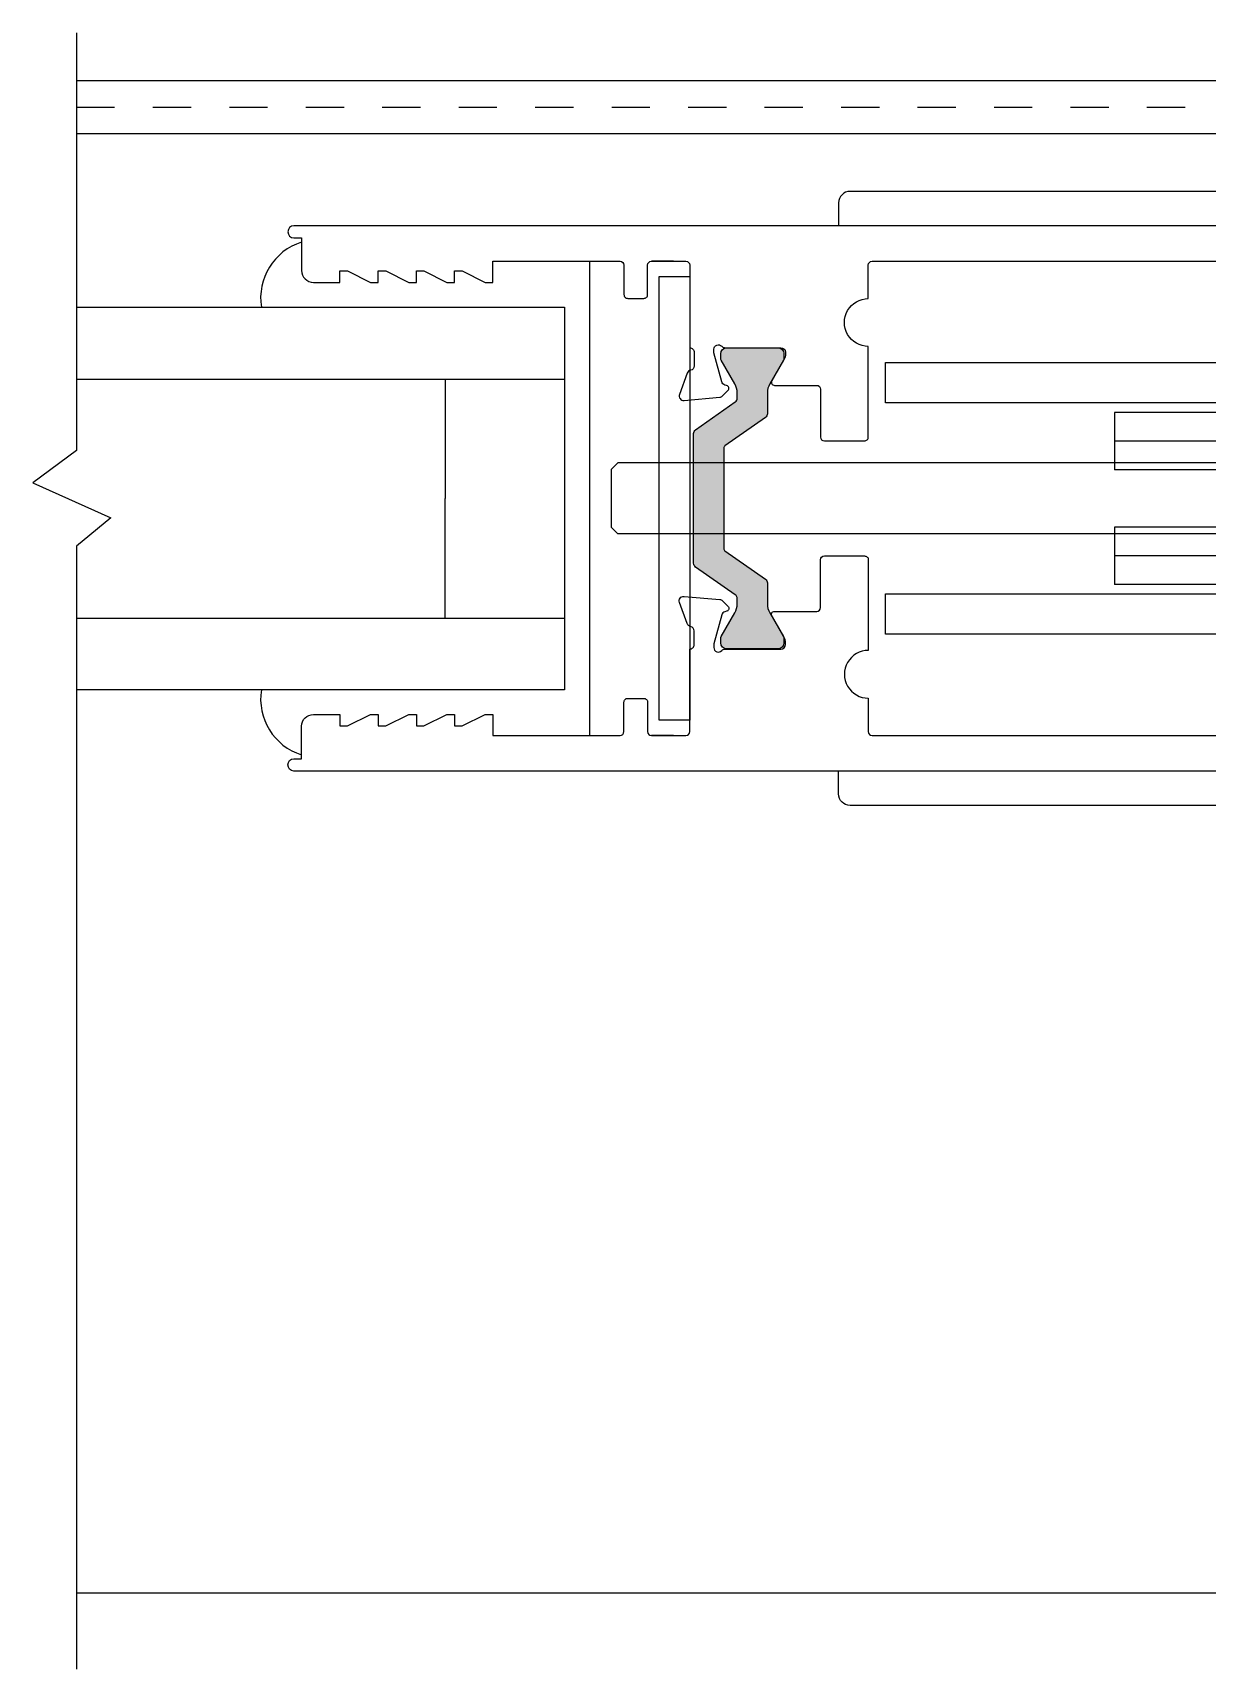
# Model space of a CAD drawing. Extents: x -81 to 107, y -69 to 26.
# Drawn here: x 13.528 to 16.6, y 3.526 to 7.806 of the extents above; entities that cross this region are included whole.
import ezdxf

# ---------------------------------------------------------------- set-up
doc = ezdxf.new("R2010")
doc.units = 0
doc.header["$LTSCALE"] = 0.25
doc.header["$MEASUREMENT"] = 0
doc.linetypes.add('HIDDEN', pattern=[0.375, 0.25, -0.125])
doc.layers.get('0').update_dxf_attribs({"linetype": 'CONTINUOUS'})
for name, color, linetype in [('GLASS-VINYL', 7, 'CONTINUOUS'), ('Hardware', 7, 'CONTINUOUS'), ('I-STRUT', 7, 'CONTINUOUS'), ('SILL-PAN', 7, 'CONTINUOUS'), ('VENT', 5, 'CONTINUOUS')]:
    doc.layers.add(name, color=color, linetype=linetype)

# ---------------------------------------------------------------- blocks, each defined once
blk = doc.blocks.new('3776-Archetype_Lock_Stile')
at = {"layer": 'I-STRUT'}
h = blk.add_hatch(color=256, dxfattribs=at)
h.dxf.hatch_style = 1
h.paths.add_polyline_path([(0.07874000000003889, 0.1308718102235115, -0.2446984432291302), (0.08209765914022761, 0.1373218134202726), (0.187876511289691, 0.2113889630784405, 0.2446984432291299), (0.1929130000000328, 0.2210639678736948), (0.1929130000000328, 0.2757969243233692, -0.1316524975873393), (0.1992424958236122, 0.2994189243232732), (0.235112338230889, 0.3615473138321974, 0.1316524975873394), (0.2362200000000598, 0.3656811638323463), (0.2362200000000598, 0.3779520000000283, 0.4142135623730877), (0.2204720000001169, 0.3936999999999715), (0.08664751551097775, 0.3936999643354191, 0.414837047139162), (0.07086600000002363, 0.3779519999999024), (0.07086600000002363, 0.3656811638322971, 0.1316524975873245), (0.07197366176916196, 0.3615473138322689), (0.107843504176613, 0.2994189243230349, -0.1316524975873245), (0.1141730000000507, 0.2757969243236569), (0.1141730000000507, 0.2620534174340546, -0.2446984432288867), (0.1091365112898696, 0.2523784126390981), (0.00503648871027422, 0.179486792100978, 0.2446984432288869), (0, 0.1698117873058426), (0, -0.1698117873058972, 0.244698443228968), (0.005036488710265082, -0.1794867921010114), (0.1091365112897355, -0.2523784126389962, -0.1034709422062691), (0.1124464773815816, -0.2559050000002081, -0.1377400364528367), (0.1141730000000507, -0.2620534174340719), (0.1141730000000507, -0.2757969243230013, -0.1316524975874473), (0.1078435041762433, -0.2994189243237362), (0.07197366176913553, -0.3615473138323067, 0.1316524975874465), (0.07086600000002363, -0.3656811638322323), (0.07086600000002363, -0.3779520000000365, 0.4142135623731023), (0.08661399999995095, -0.3936999999999635), (0.220439558117728, -0.3936999665837566, 0.4148170702728974), (0.2362200000000598, -0.3779520000000934), (0.2362200000000598, -0.3656811638322399, 0.131652497587286), (0.2351123382309544, -0.3615473138323331), (0.1992424958237208, -0.2994189243234533, -0.1316524975872851), (0.1929130000000328, -0.2757969243231338), (0.1929130000000328, -0.2210639678735284, 0.2446984432290821), (0.1878765112898464, -0.2113889630785706), (0.08209765914027303, -0.1373218134202972, -0.2446984432290814), (0.07874000000003889, -0.1308718102234475)])
h = blk.add_hatch(color=256, dxfattribs=at)
h.dxf.hatch_style = 1
h.paths.add_polyline_path([(3.304985655501667, 0.1698117873055735, 0.2446984432288885), (3.299949166791393, 0.1794867921007089), (3.195849144211798, 0.252378412638828, -0.2446984432288885), (3.190812655501617, 0.2620534174337846), (3.190812655501617, 0.2757969243233869, -0.1316524975873245), (3.197142151325055, 0.2994189243227648), (3.233011993732505, 0.3615473138319989, 0.1316524975873246), (3.234119655501644, 0.3656811638320271), (3.234119655501644, 0.3779519999996324, 0.4142135623728747), (3.218371655501587, 0.3936999999997015), (3.084546976154272, 0.3936999647486493, 0.414833421417118), (3.068765655501608, 0.3779519999997583), (3.068765655501608, 0.3656811638320763, 0.1431907841873838), (3.070067849677991, 0.3612273349274199), (3.0703879136669, 0.3606560067284532), (3.105743159678055, 0.2994189243230031, -0.1316524975873394), (3.112072655501635, 0.2757969243230991), (3.112072655501635, 0.2210639678734256, 0.2446984432291296), (3.117109144211976, 0.2113889630781713), (3.22288799636144, 0.1373218134200034, -0.2446984432291298), (3.226245655501629, 0.1308718102232423), (3.226245655501629, -0.1308718102237166, -0.2446984432290833), (3.222887996361394, -0.1373218134205664), (3.117109144211821, -0.2113889630788397, 0.2446984432290819), (3.112072655501635, -0.2210639678737975), (3.112072655501635, -0.275796924323403, -0.1316524975872849), (3.105743159677947, -0.2994189243237224), (3.07038791365631, -0.360656006747357), (3.069597384469115, -0.3620671358727898, 0.1135849516228535), (3.068765655501608, -0.365681163832509), (3.068765655501608, -0.3779520000003626, 0.4142135623733155), (3.08451365550149, -0.3937000000002326), (3.21833749941363, -0.3936999629593472, 0.4148489664128704), (3.234119655501644, -0.3779520000003056), (3.234119655501644, -0.3656811638325014, 0.1316524975874465), (3.233011993732532, -0.3615473138325758), (3.197142151325424, -0.2994189243240053, -0.1316524975874469), (3.190812655501617, -0.2757969243232705), (3.190812655501617, -0.262053417434341, -0.1377400364528367), (3.192539178120086, -0.2559050000004772, -0.1034709422062691), (3.195849144211932, -0.2523784126392653), (3.299949166791402, -0.1794867921012805, 0.244698443228968), (3.304985655501667, -0.1698117873061663)])
for points in [[(3.357534500808573, 0.6200000000000001), (3.415092396994755, 0.6200000000000001), (3.325092396994751, 0.6200000000000037, 0.414213562372991), (3.315092396994761, 0.6100000000000003), (3.315092396994761, 0.3939996953943465, 0.4142135623733595), (3.303282449979907, 0.3821897483794823), (3.30328244998012, 0.3467599073346941, 0.3595082375532756), (3.312858322887241, 0.3351631939478841, -0.2637246696262063), (3.321721968841519, 0.3276057203321523), (3.34193671307688, 0.2720661670064315, -0.5486187866228741), (3.329809688310963, 0.2562619206350343), (3.236686829116071, 0.2644091151296655, -0.1763269807096798), (3.229365240199844, 0.2678232281113617), (3.215045558463817, 0.2821429098476385, -0.5773502691884325), (3.218575061404113, 0.2953151941464762), (3.22303497525586, 0.2965102244616107, 0.2679491924332493), (3.231385868875822, 0.3048611180809582), (3.251703598729865, 0.3806879181911649, 0.06554346281320061), (3.252106012916347, 0.3837445573999725), (3.252106012916148, 0.3900630463895363, 0.688500258071975), (3.231493451122819, 0.3979363443993718, -0.2134217652850578), (3.222690836343606, 0.3939996953940232), (3.076729997203774, 0.3939996953941334, 0.4142135623730069), (3.064920050188949, 0.3821897483794823), (3.064920050189148, 0.3734821426287676, 0.1378721067450663), (3.066649607513416, 0.3673290464826033), (3.100133502022306, 0.3075588323781888, -0.5855240683170997), (3.093413242228468, 0.2955834702708637), (2.982945889242036, 0.2955834702707199, 0.4142135623726269), (2.972945889242052, 0.2855834702707218), (2.972945889242045, 0.1605000000000585, -0.4142135623726268), (2.962945889242061, 0.1505000000000605), (2.857945889242053, 0.1504999999999486, -0.4142135623735113), (2.847945889242041, 0.1604999999999484), (2.847945889242048, 0.3975, 1.000000000000114), (2.847945889242059, 0.5225), (2.847945889242062, 0.6099999999999968, 0.414213562372991), (2.837945889242057, 0.6199999999999966), (0.3680919333810735, 0.6200000000000001, 0.4069682863404949), (0.3580919333810826, 0.6096469999999963), (0.3580919333810826, 0.3071678529907862, -0.4142135623729389), (0.3480919333810775, 0.2971678529907864), (0.2127260285140835, 0.2971678529907882, -0.5855240683225497), (0.2061139568113219, 0.3089504261879812), (0.2420105045490146, 0.3677584118153492, 0.1378721067473128), (0.2437122180832887, 0.3738124505227107), (0.2437122180832318, 0.3823798743059443, 0.414213562373095), (0.2320923969948296, 0.3939996953943465), (0.0796538457317979, 0.3939996953943501, -0.2134217652828476), (0.07099294245170995, 0.3978729690905078, 0.6885002580699497), (0.05071221808333348, 0.3901264216982883), (0.05071221808317716, 0.381490757025607, 0.06554346281953499), (0.05110747849822417, 0.3784884561022226), (0.07045135080369391, 0.3062961418430961, 0.2679491924323066), (0.07866780509145599, 0.2980796875553198), (0.08305591970115245, 0.2969038957893746, -0.5773502691901333), (0.08652860189413047, 0.2839436694066864), (0.072439449790906, 0.2698545173035738, -0.1763269807083008), (0.06523572964071889, 0.2664953674302852), (-0.02638796365222618, 0.2584793329567949, -0.5486187866274921), (-0.0383197579214567, 0.2740291499919509), (-0.0383197579214567, 0.2740921263405527), (-0.01843044672791905, 0.3286745833846991, -0.263724669622684), (-0.0097094948007026, 0.3361103907756471, 0.3595082375517106), (-0.0002877819167252937, 0.347520411040624), (-0.0002877819167252937, 0.3823798743059443, 0.414213562373095), (-0.01190760300524119, 0.3939996953943465), (-0.01190760300524119, 0.6817500000000001, -0.414213562373095), (0.01934239699475881, 0.7130000000000001), (4.350092504729687, 0.7130000000000001, -0.9999999999999999), (4.350092504729687, 0.6810000000000036), (4.330092396994772, 0.681), (4.330092396994772, 0.5960000000000027, -0.4142135623730615), (4.29909239699478, 0.5650000000000004), (4.230092396994749, 0.5650000000000004), (4.230092396994749, 0.594999999999998), (4.210092396994767, 0.594999999999998), (4.150092396994765, 0.5650000000000004), (4.130092396994755, 0.5650000000000004), (4.130092396994755, 0.594999999999998), (4.110092396994744, 0.594999999999998), (4.050092396994771, 0.5650000000000004), (4.03009239699476, 0.5650000000000004), (4.03009239699476, 0.594999999999998), (4.010092396994779, 0.594999999999998), (3.950092396994776, 0.5650000000000004), (3.930092396994766, 0.5650000000000004), (3.930092396994766, 0.594999999999998), (3.910092396994756, 0.594999999999998), (3.850092396994754, 0.5650000000000004), (3.830092396994772, 0.5650000000000004), (3.830092396994772, 0.6200000000000001), (3.497092396994748, 0.6200000000000001, 0.414213562372991), (3.487092396994761, 0.6100000000000003), (3.487092396994758, 0.5330000000000004, -0.4142135623734072), (3.477092396994767, 0.5229999999999988), (3.435092396994765, 0.5229999999999988, -0.4142135623737714), (3.425092396994742, 0.5330000000000004), (3.425092396994746, 0.6100000000000003, 0.414213562372991), (3.415092396994755, 0.6200000000000037)], [(3.357534500808573, -0.6200000000000001), (3.415092396994755, -0.6200000000000001), (3.325092396994751, -0.6200000000000037, -0.414213562372991), (3.315092396994761, -0.6100000000000003), (3.315092396994761, -0.3939996953943465, -0.4142135623733595), (3.303282449979907, -0.3821897483794823), (3.30328244998012, -0.3467599073346941, -0.3595082375532756), (3.312858322887241, -0.3351631939478841, 0.2637246696262063), (3.321721968841519, -0.3276057203321523), (3.34193671307688, -0.2720661670064315, 0.5486187866228741), (3.329809688310963, -0.2562619206350343), (3.236686829116071, -0.2644091151296655, 0.1763269807096798), (3.229365240199844, -0.2678232281113617), (3.215045558463817, -0.2821429098476385, 0.5773502691884325), (3.218575061404113, -0.2953151941464762), (3.22303497525586, -0.2965102244616107, -0.2679491924332493), (3.231385868875822, -0.3048611180809582), (3.251703598729865, -0.3806879181911649, -0.06554346281320061), (3.252106012916347, -0.3837445573999725), (3.252106012916148, -0.3900630463895363, -0.688500258071975), (3.231493451122819, -0.3979363443993718, 0.2134217652850578), (3.222690836343606, -0.3939996953940232), (3.076729997203774, -0.3939996953941334, -0.4142135623730069), (3.064920050188949, -0.3821897483794823), (3.064920050189148, -0.3734821426287676, -0.1378721067450663), (3.066649607513416, -0.3673290464826033), (3.100133502022306, -0.3075588323781888, 0.5855240683170997), (3.093413242228468, -0.2955834702708637), (2.982945889242036, -0.2955834702707199, -0.4142135623726269), (2.972945889242052, -0.2855834702707218), (2.972945889242045, -0.1605000000000585, 0.4142135623726268), (2.962945889242061, -0.1505000000000605), (2.857945889242053, -0.1504999999999486, 0.4142135623735113), (2.847945889242041, -0.1604999999999484), (2.847945889242048, -0.3975, -1.000000000000114), (2.847945889242059, -0.5225), (2.847945889242062, -0.6099999999999968, -0.414213562372991), (2.837945889242057, -0.6199999999999966), (0.3680919333810735, -0.6200000000000001, -0.4069682863404949), (0.3580919333810826, -0.6096469999999963), (0.3580919333810826, -0.3071678529907862, 0.4142135623729389), (0.3480919333810775, -0.2971678529907864), (0.2127260285140835, -0.2971678529907882, 0.5855240683225497), (0.2061139568113219, -0.3089504261879812), (0.2420105045490146, -0.3677584118153492, -0.1378721067473128), (0.2437122180832887, -0.3738124505227107), (0.2437122180832318, -0.3823798743059443, -0.414213562373095), (0.2320923969948296, -0.3939996953943465), (0.0796538457317979, -0.3939996953943501, 0.2134217652828476), (0.07099294245170995, -0.3978729690905078, -0.6885002580699497), (0.05071221808333348, -0.3901264216982883), (0.05071221808317716, -0.381490757025607, -0.06554346281953499), (0.05110747849822417, -0.3784884561022226), (0.07045135080369391, -0.3062961418430961, -0.2679491924323066), (0.07866780509145599, -0.2980796875553198), (0.08305591970115245, -0.2969038957893746, 0.5773502691901333), (0.08652860189413047, -0.2839436694066864), (0.072439449790906, -0.2698545173035738, 0.1763269807083008), (0.06523572964071889, -0.2664953674302852), (-0.02638796365222618, -0.2584793329567949, 0.5486187866274921), (-0.0383197579214567, -0.2740291499919509), (-0.0383197579214567, -0.2740921263405527), (-0.01843044672791905, -0.3286745833846991, 0.263724669622684), (-0.0097094948007026, -0.3361103907756471, -0.3595082375517106), (-0.0002877819167252937, -0.347520411040624), (-0.0002877819167252937, -0.3823798743059443, -0.414213562373095), (-0.01190760300524119, -0.3939996953943465), (-0.01190760300524119, -0.6817500000000001, 0.414213562373095), (0.01934239699475881, -0.7130000000000001), (4.350092504729687, -0.7130000000000001, 0.9999999999999999), (4.350092504729687, -0.6810000000000036), (4.330092396994772, -0.681), (4.330092396994772, -0.5960000000000027, 0.4142135623730615), (4.29909239699478, -0.5650000000000004), (4.230092396994749, -0.5650000000000004), (4.230092396994749, -0.594999999999998), (4.210092396994767, -0.594999999999998), (4.150092396994765, -0.5650000000000004), (4.130092396994755, -0.5650000000000004), (4.130092396994755, -0.594999999999998), (4.110092396994744, -0.594999999999998), (4.050092396994771, -0.5650000000000004), (4.03009239699476, -0.5650000000000004), (4.03009239699476, -0.594999999999998), (4.010092396994779, -0.594999999999998), (3.950092396994776, -0.5650000000000004), (3.930092396994766, -0.5650000000000004), (3.930092396994766, -0.594999999999998), (3.910092396994756, -0.594999999999998), (3.850092396994754, -0.5650000000000004), (3.830092396994772, -0.5650000000000004), (3.830092396994772, -0.6200000000000001), (3.497092396994748, -0.6200000000000001, -0.414213562372991), (3.487092396994761, -0.6100000000000003), (3.487092396994758, -0.5330000000000004, 0.4142135623734072), (3.477092396994767, -0.5229999999999988), (3.435092396994765, -0.5229999999999988, 0.4142135623737714), (3.425092396994742, -0.5330000000000004), (3.425092396994746, -0.6100000000000003, -0.414213562372991), (3.415092396994755, -0.6200000000000037)]]:
    blk.add_lwpolyline(points, format="xyb")
for points in [[(0.07874000000003889, 0.1308718102235424), (0.07874000000003889, -0.1308718102234216, 0.2446984432282406), (0.08209765914023137, -0.1373218134202681), (0.1878765112899714, -0.2113889630786581, -0.2446984432282419), (0.1929130000000328, -0.2210639678736435), (0.1929130000000328, -0.2757969243231138, 0.1316524975869803), (0.1992424958236825, -0.2994189243233869), (0.2351123382309765, -0.3615473138323715, -0.1316524975869819), (0.2362200000000598, -0.3656811638322743), (0.2362200000000598, -0.3779520000002741, -0.414213562371661), (0.2204720000000862, -0.3936999999999635), (0.08661399999988362, -0.3936999999999635, -0.414213562371661), (0.07086600000002363, -0.3779520000000467), (0.07086600000002363, -0.3656811638321606, -0.1316524975869807), (0.07197366176916375, -0.3615473138322578), (0.1078435041761168, -0.2994189243239553, 0.1316524975869801), (0.1141730000000507, -0.2757969243233411), (0.1141730000000507, -0.2620534174342275, 0.1377400364561927), (0.1124464773815816, -0.2559050000002081, 0.1034709422055775), (0.109136511289762, -0.2523784126390147), (0.005036488710231879, -0.1794867921009882, -0.2446984432282415), (0, -0.1698117873058891), (0, 0.1698117873058891, -0.2446984432282412), (0.005036488710288722, 0.1794867921009882), (0.109136511289762, 0.2523784126390227, 0.2446984432282422), (0.1141730000000507, 0.2620534174338944), (0.1141730000000507, 0.2757969243233491, 0.1316524975869796), (0.1078435041767989, 0.2994189243227128), (0.07197366176916375, 0.3615473138322658, -0.1316524975869807), (0.07086600000002363, 0.3656811638322823), (0.07086600000002363, 0.377951999999941, -0.414213562371661), (0.08661400000005415, 0.3936999999999715), (0.2204720000000862, 0.3936999999999715, -0.4142135623773973), (0.2362200000000598, 0.3779519999998273), (0.2362200000000598, 0.3656811638322823, -0.1316524975869794), (0.2351123382308629, 0.3615473138321521), (0.1992424958236825, 0.2994189243233949, 0.1316524975869799), (0.1929130000000328, 0.2757969243235765), (0.1929130000000328, 0.2210639678736506, -0.2446984432282431), (0.1878765112896872, 0.2113889630784378), (0.08209765914023137, 0.1373218134202752, 0.2446984432282416)], [(3.226245655501629, 0.1308718102232733), (3.226245655501629, -0.1308718102236908, -0.2446984432282406), (3.222887996361436, -0.1373218134205372), (3.117109144211696, -0.2113889630789272, 0.2446984432282419), (3.112072655501635, -0.2210639678739126), (3.112072655501635, -0.2757969243233829, -0.1316524975869803), (3.105743159677985, -0.299418924323656), (3.069873317270691, -0.3615473138326406, 0.1316524975869819), (3.068765655501608, -0.3656811638325435), (3.068765655501608, -0.3779520000005432, 0.414213562371661), (3.084513655501581, -0.3937000000002326), (3.218371655501784, -0.3937000000002326, 0.414213562371661), (3.234119655501644, -0.3779520000003158), (3.234119655501644, -0.3656811638324298, 0.1316524975869807), (3.233011993732504, -0.3615473138325269), (3.197142151325551, -0.2994189243242245, -0.1316524975869801), (3.190812655501617, -0.2757969243236102), (3.190812655501617, -0.2620534174344966, -0.1377400364561927), (3.192539178120086, -0.2559050000004772, -0.1034709422055775), (3.195849144211905, -0.2523784126392838), (3.299949166791436, -0.1794867921012573, 0.2446984432282415), (3.304985655501667, -0.1698117873061582), (3.304985655501667, 0.16981178730562, 0.2446984432282412), (3.299949166791379, 0.1794867921007191), (3.195849144211905, 0.2523784126387527, -0.2446984432282422), (3.190812655501617, 0.2620534174336244), (3.190812655501617, 0.2757969243230791, -0.1316524975869796), (3.197142151324869, 0.2994189243224428), (3.233011993732504, 0.3615473138319958, 0.1316524975869807), (3.234119655501644, 0.3656811638320123), (3.234119655501644, 0.377951999999671, 0.414213562371661), (3.218371655501613, 0.3936999999997015), (3.084513655501581, 0.3936999999997015, 0.4142135623773973), (3.068765655501608, 0.3779519999995573), (3.068765655501608, 0.3656811638320123, 0.1316524975869794), (3.069873317270805, 0.3615473138318821), (3.105743159677985, 0.2994189243231249, -0.1316524975869799), (3.112072655501635, 0.2757969243233065), (3.112072655501635, 0.2210639678733815, 0.2446984432282431), (3.11710914421198, 0.2113889630781687), (3.222887996361436, 0.137321813420006, -0.2446984432282416)]]:
    blk.add_lwpolyline(points, format="xyb", close=True, dxfattribs=at)
blk = doc.blocks.new('Flush_Pull_Archetype')
at = {"layer": 'Hardware'}
for p, q in [((-2.92559239699476, 0.772999999999985), (-2.92559239699476, 0.7129999999999916)), ((-0.5805923969947613, 0.8029999999999919), (-2.895592396994759, 0.8029999999999844)), ((-0.5505923969947601, 0.7129999999999921), (-0.5505923969947601, 0.7729999999999926))]:
    blk.add_line(p, q, dxfattribs=at)
for centre, start, end in [((-2.895592396994759, 0.772999999999985), 90.00000000000001, 180), ((-0.5805923969947613, 0.7729999999999926), 3.2461146750243e-14, 90.0000000000002)]:
    blk.add_arc(centre, 0.03, start, end, dxfattribs=at)
blk = doc.blocks.new('Flush_Pulls_Archetype')
at = {"layer": 'Hardware'}
blk.add_blockref('Flush_Pull_Archetype', (0, 0), dxfattribs=at)
at = {"layer": 'Hardware', "xscale": -1, "rotation": 180}
blk.add_blockref('Flush_Pull_Archetype', (0, 0), dxfattribs=at)
blk = doc.blocks.new('Archetype_Latch_Thermal')
at = {"layer": 'Hardware'}
for p, q in [((2.803092396994761, 0.3549999999999305), (0.2130923969947575, 0.3549999999999319)), ((2.803092396994761, 0.2499999999999337), (2.803092396994761, 0.3549999999999305)), ((-0.8150711423843541, 0.224999956626131), (2.204428857615707, 0.2249999566261294)), ((-0.8150711423843576, 0.224999956626131), (-0.8150711423843578, -0.2250000433738719)), ((-0.5650710886099507, -0.2250000213864681), (-0.5650711961587683, 0.2249999786135206)), ((0.1830923969947561, -0.2200000000000638), (0.1830923969947501, 0.2199999999999339)), ((0.2130923969947503, 0.2499999999999351), (2.803092396994761, 0.2499999999999337)), ((0.6469292000864616, -0.2249997914708549), (0.6469290925376511, 0.2250002085291196)), ((1.07809239699455, 0.2349999999999342), (0.9730923969945494, 0.2349999999999342)), ((0.973092396994528, -0.1450000000000755), (0.9730923969945494, 0.2349999999999342)), ((1.078092396994532, -0.1450000000000755), (1.07809239699455, 0.2349999999999342)), ((2.204428857615707, 0.2249999566261294), (2.204428857615699, 0.07499995662612374)), ((0.09562862396751372, 0.1925002126623711), (0.09562862396751366, 0.03000021266237146)), ((0.2171335376908417, 0.08872521266237221), (0.09562862396751372, 0.1925002126623711)), ((-0.8150711423843542, 0.1499999566261281), (2.204428857615707, 0.1499999566261266)), ((0.2171335376908417, 0.08872521266237221), (1.564711517052409, 0.08872521266237172)), ((0.2171335376908417, 0.08872521266237221), (0.2171335376908416, -0.08872478733762812)), ((1.564711517052409, 0.09305021266237141), (3.502778623967511, 0.09305021266237025)), ((1.564711517052409, 0.09305021266237141), (1.564711517052409, -0.0930497873376283)), ((3.502778623967511, 0.09305021266237025), (3.520628623967514, 0.07520021266236922)), ((-0.8150711423843542, 0.0749999566261253), (2.20442885761571, 0.07499995662612374)), ((1.652409161009637, -0.0749995511638468), (1.652409125160031, 0.07500044883614468)), ((3.520628623967514, 0.07520021266236922), (3.520628623967514, -0.0751997873376302)), ((-0.8150711423843613, -6.10116865146503e-14), (1.652409143084836, 4.488361560517593e-07)), ((0.09562862396751366, 0.03000021266237146), (0.148628623967511, 0.03000021266237144)), ((0.148628623967511, 0.03000021266237144), (0.148628623967511, -0.02999978733762906)), ((0.09562862396751358, -0.1924997873376287), (0.09562862396751363, -0.02999978733762904)), ((0.09562862396751363, -0.02999978733762904), (0.148628623967511, -0.02999978733762906)), ((-0.8150711423843542, -0.07500004337388039), (2.204428857615699, -0.07500004337388194)), ((2.204428857615699, -0.07500004337388194), (2.204428857615696, -0.2250000433738734)), ((3.502778623967511, -0.09304978733762946), (3.520628623967514, -0.07519978733762843)), ((0.2171335376908416, -0.08872478733762812), (0.09562862396751358, -0.1924997873376287)), ((0.2171335376908416, -0.08872478733762812), (1.564711517052409, -0.0887247873376286)), ((1.564711517052409, -0.0930497873376283), (3.502778623967511, -0.09304978733762946)), ((-0.8150711423843542, -0.150000043373869), (2.204428857615699, -0.1500000433738706)), ((-0.8150711423843543, -0.2250000433738719), (2.204428857615699, -0.2250000433738734)), ((2.803092396994761, -0.2500000000000664), (0.2130923969947573, -0.2500000000000649)), ((2.803092396994761, -0.3550000000000704), (2.803092396994761, -0.2500000000000664)), ((0.2130923969947572, -0.3550000000000654), (2.803092396994761, -0.3550000000000704))]:
    blk.add_line(p, q, dxfattribs=at)
at = {"layer": 'Hardware', "ltscale": 0.5}
for p, q in [((0.07809239699475935, 0.2055002126623408), (0.1706970537760427, 0.1250002126623543)), ((0.1706970537760426, -0.1249997873376457), (0.07809239699475211, -0.2054997873376321))]:
    blk.add_line(p, q, dxfattribs=at)
at = {"layer": 'Hardware', "ltscale": 0.3}
blk.add_line((0.217217599992225, 3.758272225695183e-07), (0.8516436451357987, 3.758272223364339e-07), dxfattribs=at)
at = {"layer": 'Hardware'}
for points in [[(3.31509239699476, -0.5800000000000598), (3.395092396994762, -0.5800000000000598), (3.395092396994761, 0.57999999999994), (3.315092396994769, 0.57999999999994)], [(0.07809239699476292, 0.531249999999944), (-0.01190760300523705, 0.531249999999944), (-0.01190760300523744, -0.531250000000056), (0.07809239699476253, -0.531250000000056)]]:
    blk.add_lwpolyline(points, close=True, dxfattribs=at)
for centre, radius, start, end in [((0.2130923969947552, 0.2199999999999321), 0.1349999999999998, 89.99999999999902, 179.9999999999992), ((0.2130923969947505, 0.2199999999999357), 0.03000000000000047, 90.00000000000031, 180.0000000000034), ((0.8680923969945276, -0.1450000000000683), 0.1050000000000004, 270, 359.9999999999963), ((0.8680923969945276, -0.1450000000000683), 0.2100000000000044, 329.9999999999999, 359.9999999999979), ((0.213092396994759, -0.2200000000000656), 0.1349999999999998, 179.9999999999992, 269.9999999999992), ((0.2130923969947575, -0.2200000000000638), 0.03000000000000114, 180, 269.9999999999996)]:
    blk.add_arc(centre, radius, start, end, dxfattribs=at)
blk = doc.blocks.new('Thermal_Archetype_Lock_Stile_wHardware')
at = {"xscale": -1}
blk.add_blockref('Flush_Pulls_Archetype', (0.2852967140050482, 4.337387059345978e-08), dxfattribs=at)
for name in ['3776-Archetype_Lock_Stile', 'Archetype_Latch_Thermal']:
    blk.add_blockref(name, (0.2852967140050482, 4.337387060626696e-08))

msp = doc.modelspace()

# ---------------------------------------------------------------- linework, layer by layer
at = {"color": 7}
for p, q in [((13.64249246513545, 6.900754928099524), (14.91904171159723, 6.900754928099545)), ((14.60654171159723, 6.900754928099545), (14.60654171159724, 6.588254928099545)), ((14.60654171159723, 6.275754928099545), (14.60654171159724, 6.588254928099545)), ((13.64249246513545, 6.275754928099545), (14.91904171159723, 6.275754928099545))]:
    msp.add_line(p, q, dxfattribs=at)
msp.add_lwpolyline([(13.64249246513545, 7.088254928099502), (14.91904171159723, 7.088254928099545), (14.91904171159723, 6.588254928099545), (14.91904171159723, 6.088254928099545), (13.64249246513545, 6.088254928099545)], dxfattribs=at)
at = {"layer": 'GLASS-VINYL', "color": 7}
msp.add_line((14.98404171159723, 7.208272330374612), (14.98404171159723, 5.96827233037461), dxfattribs=at)
at = {"layer": 'GLASS-VINYL'}
msp.add_lwpolyline([(13.64249246513545, 7.80637157823163), (13.64249246513545, 6.713571578231448), (13.52825841837186, 6.629306803712222), (13.73213719078264, 6.537847164161388), (13.64249246513545, 6.463571578231051), (13.64249246513545, 3.526466070344576)], dxfattribs=at)
at = {"layer": 'GLASS-VINYL', "color": 7}
for centre, start, end in [((14.27710778487829, 7.112784953359053), 107.354231076803, 189.2402795419529), ((14.27710778487829, 6.063724902840036), 170.7597204580469, 252.6457689231965)]:
    msp.add_arc(centre, 0.1527635536588366, start, end, dxfattribs=at)
at = {"layer": 'SILL-PAN'}
for p, q in [((13.64249246513545, 7.681571578231623), (19.67204170733122, 7.681571578231623)), ((13.64249246513545, 7.542571578231642), (19.67204170733121, 7.542571578231627)), ((13.64249246513545, 3.726571578231642), (19.67204170733121, 3.726571578231642))]:
    msp.add_line(p, q, dxfattribs=at)
at = {"layer": 'SILL-PAN', "linetype": 'HIDDEN'}
msp.add_line((13.64249246513545, 7.612071578231632), (19.67204170733122, 7.612071578231632), dxfattribs=at)

# ---------------------------------------------------------------- block references
at = {"layer": 'VENT', "xscale": -1}
msp.add_blockref('Thermal_Archetype_Lock_Stile_wHardware', (18.84693081833102, 6.588571578231837), dxfattribs=at)

doc.saveas('drawing.dxf')
